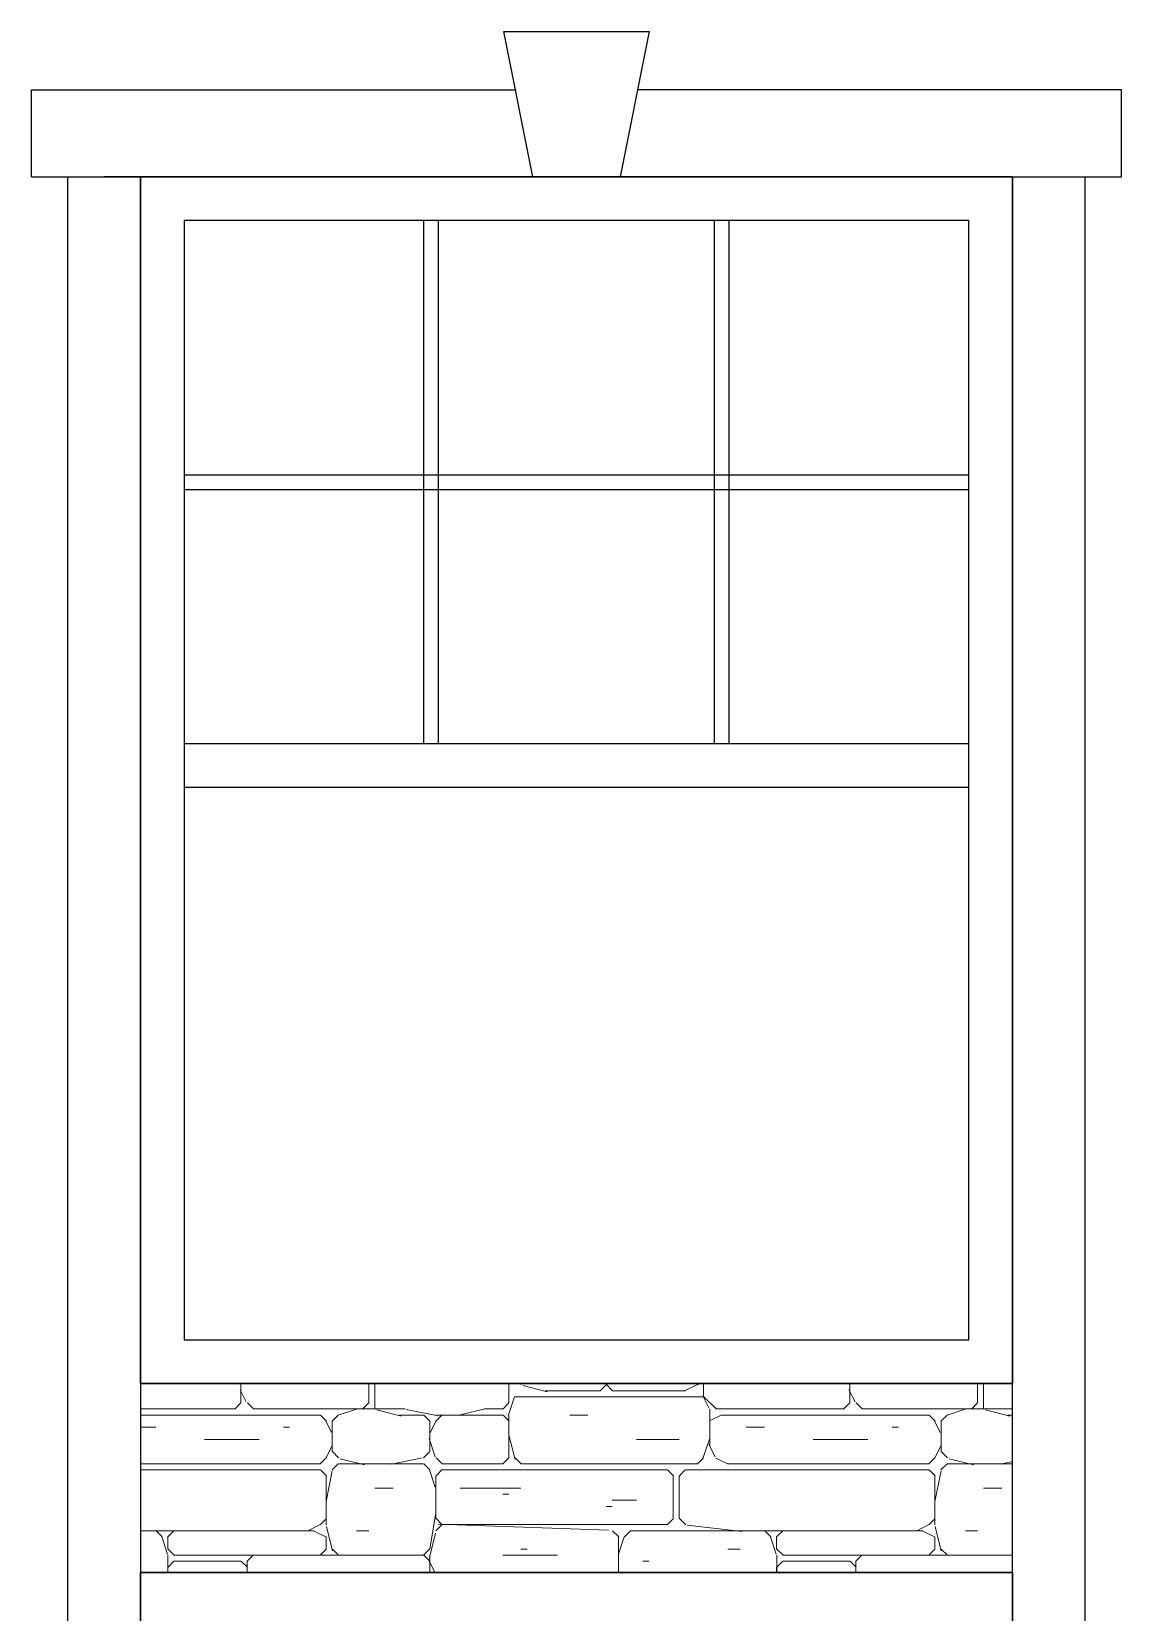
# Model space of a CAD drawing. Extents: x -12289450 to -10763036, y -7834513 to -6150123.
# Drawn here: x -11257000 to -11256160, y -7659746 to -7658528 of the extents above; entities that cross this region are included whole.
import ezdxf

# ---------------------------------------------------------------- set-up
doc = ezdxf.new("R2010")
doc.units = 0
doc.header["$LTSCALE"] = 25
doc.layers.add('RAZMER', color=7, linetype='Continuous', lineweight=9)
doc.layers.add('Двери демонтаж', color=15, linetype='Continuous', lineweight=9)

msp = doc.modelspace()

# ---------------------------------------------------------------- hatches: boundary and pattern name
at = {"layer": 'RAZMER', "lineweight": 9, "ltscale": 4}
h = msp.add_hatch(dxfattribs=at)
h.set_pattern_fill('DSLSTN', color=251, scale=168, style=0, pattern_type=2)
h.set_pattern_definition([(180, (-4778798.4, -3704124.96), (-6e-14, -469.224), [103.22928, -365.99472]), (0, (-4779253.55, -3704143.72), (0, 469.224), [60.99912, -408.22488]), (0, (-4779192.55, -3704167.2), (0, 469.224), [32.84568, -436.37832]), (315, (-4779197.24, -3704162.5), (469.22399, -1e-13), [6.635831, -656.947116]), (270, (-4779197.24, -3704157.8), (469.224, -9e-14), [4.69224, -464.53176]), (270, (-4779197.24, -3704148.4), (469.224, -9e-14), [9.38448, -459.83952]), (225, (-4779192.55, -3704143.72), (-7e-14, -469.22399), [6.635831, -656.947116]), (180, (-4779061.16, -3704143.72), (-6e-14, -469.224), [131.38272, -337.84128]), (135, (-4779056.47, -3704148.42), (-469.22399, 4e-14), [6.635831, -656.947116]), (90, (-4779056.47, -3704153.1), (-469.224, 3e-14), [4.69224, -464.53176]), (180, (-4779061.16, -3703876.27), (-6e-14, -469.224), [197.07408, -272.14992]), (180, (-4779103.4, -3703970.1), (-6e-14, -469.224), [89.15256, -380.07144]), (180, (-4778995.47, -3703758.96), (-6e-14, -469.224), [192.38184, -276.84216]), (225, (-4778920.4, -3704012.34), (-7e-14, -469.22399), [6.635831, -656.947116]), (315, (-4778920.4, -3704012.34), (469.22399, -1e-13), [6.635831, -656.947116]), (45, (-4779051.78, -3703843.42), (4e-14, 469.22399), [6.635831, -656.947116]), (0, (-4779187.85, -3703843.4), (0, 469.224), [136.07496, -333.14904]), (135, (-4778906.32, -3703909.1), (-469.22399, 4e-14), [6.635831, -656.947116]), (180, (-4778831.24, -3703909.1), (-6e-14, -469.224), [75.07584, -394.14816]), (225, (-4778986.1, -3703913.8), (-7e-14, -469.22399), [6.635831, -656.947116]), (180, (-4778826.55, -3703913.8), (-6e-14, -469.224), [159.53616, -309.68784]), (0, (-4779225.4, -3704185.95), (0, 469.224), [9.38448, -459.83952]), (0, (-4779169.1, -3703923.2), (0, 469.224), [4.69224, -464.53176]), (0, (-4779253.55, -3703899.73), (0, 469.224), [28.15344, -441.07056]), (0, (-4779267.6, -3703890.34), (0, 469.224), [9.38448, -459.83952]), (0, (-4778850, -3703824.65), (0, 469.224), [18.76896, -450.45504]), (0, (-4778840.63, -3703819.96), (0, 469.224), [37.53792, -431.68608]), (0, (-4779169.1, -3704045.2), (0, 469.224), [4.69224, -464.53176]), (0, (-4779230.1, -3704054.57), (0, 469.224), [42.23016, -426.99384]), (0, (-4779281.7, -3704045.2), (0, 469.224), [14.07672, -455.14728]), (0, (-4778859.4, -3704171.9), (0, 469.224), [9.38448, -459.83952]), (0, (-4778850, -3704176.57), (0, 469.224), [14.07672, -455.14728]), (0, (-4778892.24, -3704148.4), (0, 469.224), [4.69224, -464.53176]), (0, (-4778826.55, -3704139.03), (0, 469.224), [9.38448, -459.83952]), (0, (-4779112.8, -3704124.96), (0, 469.224), [9.38448, -459.83952]), (0, (-4779098.7, -3704092.1), (0, 469.224), [14.07672, -455.14728]), (0, (-4778986.1, -3704139.03), (0, 469.224), [4.69224, -464.53176]), (0, (-4779000.17, -3704143.72), (0, 469.224), [42.23016, -426.99384]), (0, (-4778920.4, -3704106.2), (0, 469.224), [4.69224, -464.53176]), (0, (-4778915.7, -3704101.5), (0, 469.224), [18.76896, -450.45504]), (0, (-4779000.17, -3704096.8), (0, 469.224), [4.69224, -464.53176]), (0, (-4779033, -3704092.1), (0, 469.224), [46.9224, -422.3016]), (0, (-4778896.94, -3704054.57), (0, 469.224), [32.84568, -436.37832]), (0, (-4778948.55, -3704035.8), (0, 469.224), [14.07672, -455.14728]), (0, (-4779075.24, -3703998.27), (0, 469.224), [4.69224, -464.53176]), (0, (-4779028.3, -3703988.9), (0, 469.224), [9.38448, -459.83952]), (0, (-4779023.63, -3703984.2), (0, 469.224), [9.38448, -459.83952]), (0, (-4779155, -3703768.35), (0, 469.224), [4.69224, -464.53176]), (0, (-4779155, -3703796.5), (0, 469.224), [28.15344, -441.07056]), (0, (-4779070.55, -3703777.73), (0, 469.224), [9.38448, -459.83952]), (0, (-4779061.16, -3703773.04), (0, 469.224), [37.53792, -431.68608]), (0, (-4779103.4, -3703866.9), (0, 469.224), [9.38448, -459.83952]), (0, (-4779206.62, -3703857.5), (0, 469.224), [14.07672, -455.14728]), (0, (-4779211.3, -3703852.8), (0, 469.224), [60.99912, -408.22488]), (0, (-4778939.17, -3703876.27), (0, 469.224), [4.69224, -464.53176]), (0, (-4779014.24, -3703866.9), (0, 469.224), [4.69224, -464.53176]), (0, (-4779004.86, -3703871.57), (0, 469.224), [14.07672, -455.14728]), (0, (-4778878.17, -3703941.96), (0, 469.224), [23.4612, -445.7628]), (0, (-4778896.94, -3703937.27), (0, 469.224), [23.4612, -445.7628]), (0, (-4778976.7, -3703946.65), (0, 469.224), [9.38448, -459.83952]), (0, (-4778962.63, -3703923.2), (0, 469.224), [9.38448, -459.83952]), (0, (-4778967.3, -3703918.5), (0, 469.224), [9.38448, -459.83952]), (0, (-4779061.16, -3703956.03), (0, 469.224), [14.07672, -455.14728]), (0, (-4779131.55, -3703951.34), (0, 469.224), [9.38448, -459.83952]), (0, (-4779136.24, -3703956.03), (0, 469.224), [9.38448, -459.83952]), (0, (-4779173.8, -3703946.65), (0, 469.224), [9.38448, -459.83952]), (270, (-4779197.24, -3703712.04), (469.224, -9e-14), [42.23016, -426.99384]), (243.43495, (-4779192.55, -3703702.65), (1.7e-05, -469.2239954), [10.492168, -1038.72458]), (251.56505, (-4779108.09, -3703735.5), (-3.8e-06, -469.2239928), [14.838167, -1468.978392]), (270, (-4779108.1, -3703716.73), (469.224, -9e-14), [18.76896, -450.45504]), (288.43495, (-4779112.78, -3703702.65), (469.224025, -938.4479968), [14.838167, -1468.978392]), (333.43495, (-4779305.16, -3704068.65), (469.2239954, 1.7e-05), [10.492168, -1038.72458]), (296.56505, (-4779309.85, -3704059.26), (469.224001, -469.22402), [10.492168, -1038.72458]), (270, (-4779309.85, -3704040.5), (469.224, -9e-14), [18.76896, -450.45504]), (206.56505, (-4779300.47, -3704035.8), (-469.22402, -469.224001), [10.492168, -1038.72458]), (26.565051, (-4779305.16, -3703735.5), (469.224012, 469.224009), [10.492168, -1038.72458]), (348.69007, (-4779300.47, -3703773.04), (469.2239957, 2.19e-05), [23.925826, -2368.656528]), (333.43495, (-4779309.85, -3703768.35), (469.2239954, 1.7e-05), [10.492168, -1038.72458]), (270, (-4779309.85, -3703740.2), (469.224, -9e-14), [28.15344, -441.07056]), (225, (-4779305.16, -3703735.5), (-7e-14, -469.22399), [6.635831, -656.947116]), (0, (-4779305.16, -3704031.1), (0, 469.224), [98.53704, -370.68696]), (315, (-4779314.55, -3704021.73), (469.22399, -1e-13), [13.271658, -650.311284]), (270, (-4779314.55, -3703993.57), (469.224, -9e-14), [28.15344, -441.07056]), (243.43495, (-4779309.85, -3703984.19), (1.7e-05, -469.2239954), [10.492168, -1038.72458]), (225, (-4779305.16, -3703979.5), (-7e-14, -469.22399), [6.635831, -656.947116]), (194.03624, (-4779286.39, -3703974.8), (-1407.6720428, -469.22392), [19.346603, -1915.313568]), (0, (-4779103.4, -3703970.1), (0, 469.224), [9.38448, -459.83952]), (0, (-4779230.1, -3704176.57), (0, 469.224), [23.4612, -445.7628]), (0, (-4779253.55, -3704181.26), (0, 469.224), [51.61464, -417.60936]), (45, (-4779253.55, -3703815.27), (4e-14, 469.22399), [13.271658, -650.311284]), (90, (-4779253.55, -3703834.04), (-469.224, 3e-14), [18.76896, -450.45504]), (135, (-4779248.85, -3703838.73), (-469.22399, 4e-14), [6.635831, -656.947116]), (116.56505, (-4779192.55, -3703819.96), (-469.224001, 469.22402), [10.492168, -1038.72458]), (90, (-4779192.55, -3703829.34), (-469.224, 3e-14), [9.38448, -459.83952]), (63.434949, (-4779197.24, -3703838.73), (-9e-06, 469.2239954), [10.492168, -1038.72458]), (288.43495, (-4778896.94, -3703824.65), (469.224025, -938.4479968), [14.838167, -1468.978392]), (270, (-4778896.94, -3703819.96), (469.224, -9e-14), [4.69224, -464.53176]), (243.43495, (-4778892.24, -3703810.58), (1.7e-05, -469.2239954), [10.492168, -1038.72458]), (251.56505, (-4778840.63, -3704054.57), (-3.8e-06, -469.2239928), [14.838167, -1468.978392]), (270, (-4778840.63, -3704031.1), (469.224, -9e-14), [23.4612, -445.7628]), (296.56505, (-4778845.32, -3704021.73), (469.224001, -469.22402), [10.492168, -1038.72458]), (288.43495, (-4779056.47, -3704054.57), (469.224025, -938.4479968), [14.838167, -1468.978392]), (270, (-4779056.47, -3704049.9), (469.224, -9e-14), [4.69224, -464.53176]), (243.43495, (-4779051.78, -3704040.5), (1.7e-05, -469.2239954), [10.492168, -1038.72458]), (243.43495, (-4779131.55, -3704059.26), (1.7e-05, -469.2239954), [10.492168, -1038.72458]), (270, (-4779131.55, -3704049.9), (469.224, -9e-14), [9.38448, -459.83952]), (296.56505, (-4779136.24, -3704040.5), (469.224001, -469.22402), [10.492168, -1038.72458]), (315, (-4779056.47, -3703819.96), (469.22399, -1e-13), [13.271658, -650.311284]), (63.434949, (-4779136.24, -3703918.5), (-9e-06, 469.2239954), [10.492168, -1038.72458]), (90, (-4779136.24, -3703927.9), (-469.224, 3e-14), [9.38448, -459.83952]), (135, (-4779126.86, -3703937.27), (-469.22399, 4e-14), [13.271658, -650.311284]), (90, (-4778817.17, -3703960.73), (-469.224, 3e-14), [42.23016, -426.99384]), (45, (-4778821.86, -3703965.42), (4e-14, 469.22399), [6.635831, -656.947116]), (270, (-4778845.3, -3703974.8), (469.224, -9e-14), [32.84568, -436.37832]), (270, (-4778920.4, -3703974.8), (469.224, -9e-14), [37.53792, -431.68608]), (108.43495, (-4778789.01, -3704143.72), (-469.224025, 938.4479968), [14.838167, -1468.978392]), (90, (-4778789, -3704171.9), (-469.224, 3e-14), [28.15344, -441.07056]), (78.690068, (-4778793.71, -3704195.34), (-5.5e-06, 469.2239957), [23.925826, -2368.656528]), (278.1301, (-4778911.01, -3704162.494), (469.22387533, -2815.34394203), [33.179148, -3284.735664]), (270, (-4778911, -3704143.72), (469.224, -9e-14), [18.76896, -450.45504]), (251.56505, (-4778906.32, -3704129.65), (-3.8e-06, -469.2239928), [14.838167, -1468.978392]), (333.43495, (-4779145.62, -3704124.96), (469.2239954, 1.7e-05), [10.492168, -1038.72458]), (180, (-4779140.93, -3704143.72), (-6e-14, -469.224), [32.84568, -436.37832]), (0, (-4779192.55, -3703941.96), (0, 469.224), [192.38184, -276.84216]), (180, (-4779112.8, -3704167.2), (-6e-14, -469.224), [46.9224, -422.3016]), (189.46232, (-4779084.626, -3704162.49), (-2346.119932, -469.2238967), [28.541784, -2825.636352]), (180, (-4779061.16, -3704162.5), (-6e-14, -469.224), [23.4612, -445.7628]), (0, (-4779098.7, -3704143.72), (0, 469.224), [14.07672, -455.14728]), (0, (-4779164.4, -3704143.72), (0, 469.224), [14.07672, -455.14728]), (180, (-4779244.16, -3703974.8), (-6e-14, -469.224), [42.23016, -426.99384]), (90, (-4779197.24, -3703970.1), (-469.224, 3e-14), [28.15344, -441.07056]), (63.434949, (-4779201.93, -3703979.5), (-9e-06, 469.2239954), [10.492168, -1038.72458]), (0, (-4779216, -3703979.5), (0, 469.224), [14.07672, -455.14728]), (350.53768, (-4779244.16, -3703974.804), (469.2239954, 2.03e-05), [28.541784, -2825.636352]), (0, (-4779230.1, -3703979.5), (0, 469.224), [23.4612, -445.7628]), (350.53768, (-4779258.24, -3703974.804), (469.2239954, 2.03e-05), [28.541784, -2825.636352]), (350.53768, (-4778873.475, -3703730.81), (469.2239954, 2.03e-05), [28.541784, -2825.636352]), (0, (-4778972, -3703730.8), (0, 469.224), [98.53704, -370.68696]), (26.565051, (-4778981.4, -3703735.5), (469.224012, 469.224009), [10.492168, -1038.72458]), (0, (-4779103.4, -3703735.5), (0, 469.224), [117.306, -351.918]), (0, (-4779126.86, -3703697.96), (0, 469.224), [9.38448, -459.83952]), (341.56505, (-4779140.93, -3703693.27), (469.2239928, -3.8e-06), [14.838167, -1468.978392]), (0, (-4779159.7, -3703693.27), (0, 469.224), [18.76896, -450.45504]), (9.4623222, (-4779187.855, -3703697.96), (2346.119914, 469.2239868), [28.541784, -2825.636352]), (348.69007, (-4779225.39, -3703730.81), (469.2239957, 2.19e-05), [23.925826, -2368.656528]), (0, (-4779295.78, -3703730.8), (0, 469.224), [70.3836, -398.8404]), (8.1301023, (-4779234.78, -3703777.73), (2815.3439232, 469.22398835), [33.179148, -3284.735664]), (0, (-4779277, -3703777.73), (0, 469.224), [42.23016, -426.99384]), (281.30993, (-4779197.24, -3703787.11), (469.2239304, -1876.8960738), [23.925826, -2368.656528]), (270, (-4779197.24, -3703773.04), (469.224, -9e-14), [14.07672, -455.14728]), (243.43495, (-4779192.55, -3703763.65), (1.7e-05, -469.2239954), [10.492168, -1038.72458]), (0, (-4779042.4, -3703754.27), (0, 469.224), [28.15344, -441.07056]), (0, (-4779159.7, -3703754.27), (0, 469.224), [23.4612, -445.7628]), (0, (-4779004.86, -3703815.27), (0, 469.224), [9.38448, -459.83952]), (9.4623222, (-4779033.01, -3703819.96), (2346.119914, 469.2239868), [28.541784, -2825.636352]), (0, (-4779145.62, -3703819.96), (0, 469.224), [112.61376, -356.61024]), (0, (-4779145.62, -3703819.96), (0, 469.224), [32.84568, -436.37832]), (353.65981, (-4779187.855, -3703815.27), (469.2239883, 1.69e-05), [42.49004, -4206.514032]), (180, (-4778831.24, -3703801.2), (-6e-14, -469.224), [154.84392, -314.38008]), (0, (-4778986.1, -3703777.73), (0, 469.224), [154.84392, -314.38008]), (0, (-4778906.3, -3703876.27), (0, 469.224), [103.22928, -365.99472]), (0, (-4778906.3, -3703848.1), (0, 469.224), [103.22928, -365.99472]), (0, (-4778972, -3703848.1), (0, 469.224), [65.69136, -403.53264]), (333.43495, (-4778981.4, -3703843.42), (469.2239954, 1.7e-05), [10.492168, -1038.72458]), (348.69007, (-4778925.09, -3703801.19), (469.2239957, 2.19e-05), [23.925826, -2368.656528]), (14.036243, (-4778981.4, -3703805.88), (1407.6720182, 469.2239937), [19.346603, -1915.313568]), (180, (-4779136.24, -3703965.4), (-6e-14, -469.224), [37.53792, -431.68608]), (0, (-4779258.24, -3703848.1), (0, 469.224), [197.07408, -272.14992]), (0, (-4779112.8, -3703880.96), (0, 469.224), [28.15344, -441.07056]), (0, (-4779187.85, -3703937.27), (0, 469.224), [46.9224, -422.3016]), (165.96376, (-4779258.24, -3703941.96), (-469.2239836, -3.41e-05), [19.346603, -1915.313568]), (180, (-4779225.4, -3703941.96), (-6e-14, -469.224), [32.84568, -436.37832]), (187.12502, (-4779187.855, -3703937.266), (-3284.56800684, -469.22421158), [37.83005, -3745.174776]), (0, (-4779277, -3703880.96), (0, 469.224), [136.07496, -333.14904]), (0, (-4779103.4, -3704200.03), (0, 469.224), [187.6896, -281.5344]), (0, (-4778957.94, -3704162.5), (0, 469.224), [23.4612, -445.7628]), (0, (-4779103.4, -3704167.2), (0, 469.224), [187.6896, -281.5344]), (296.56505, (-4779056.47, -3704148.42), (469.224001, -469.22402), [10.492168, -1038.72458]), (270, (-4779056.47, -3704143.72), (469.224, -9e-14), [4.69224, -464.53176]), (255.96376, (-4779051.78, -3704124.96), (3.41e-05, -469.2239836), [19.346603, -1915.313568]), (0, (-4779047.1, -3704120.26), (0, 469.224), [173.61288, -295.61112]), (284.03624, (-4778995.47, -3704049.88), (469.22392, -1407.6720428), [19.346603, -1915.313568]), (270, (-4778995.47, -3704035.8), (469.224, -9e-14), [14.07672, -455.14728]), (251.56505, (-4778990.78, -3704021.73), (-3.8e-06, -469.2239928), [14.838167, -1468.978392]), (0, (-4779047.1, -3704078.03), (0, 469.224), [173.61288, -295.61112]), (180, (-4778859.4, -3704017.03), (-6e-14, -469.224), [56.30688, -412.91712]), (206.56505, (-4778850.01, -3704012.34), (-469.22402, -469.224001), [10.492168, -1038.72458]), (315, (-4778995.47, -3704002.96), (469.22399, -1e-13), [6.635831, -656.947116]), (270, (-4778995.47, -3703993.57), (469.224, -9e-14), [9.38448, -459.83952]), (243.43495, (-4778990.78, -3703974.8), (1.7e-05, -469.2239954), [10.492168, -1038.72458]), (135, (-4778920.4, -3703979.5), (-469.22399, 4e-14), [13.271658, -650.311284]), (165.96376, (-4778967.32, -3704017.03), (-469.2239836, -3.41e-05), [19.346603, -1915.313568]), (180, (-4778925.1, -3704017.03), (-6e-14, -469.224), [42.23016, -426.99384]), (0, (-4778990.8, -3704021.73), (0, 469.224), [145.45944, -323.76456]), (26.565051, (-4779150.32, -3704124.96), (469.224012, 469.224009), [10.492168, -1038.72458]), (0, (-4779169.1, -3704124.96), (0, 469.224), [18.76896, -450.45504]), (0, (-4779286.4, -3704124.96), (0, 469.224), [46.9224, -422.3016]), (353.65981, (-4779328.62, -3704120.263), (469.2239883, 1.69e-05), [42.49004, -4206.514032]), (0, (-4779328.6, -3704078.03), (0, 469.224), [187.6896, -281.5344]), (0, (-4779295.78, -3704073.34), (0, 469.224), [154.84392, -314.38008]), (0, (-4779300.47, -3704035.8), (0, 469.224), [159.53616, -309.68784]), (260.53768, (-4779051.78, -3704110.88), (2.03e-05, -469.2239954), [28.541784, -2825.636352]), (270, (-4779051.8, -3704092.1), (469.224, -9e-14), [18.76896, -450.45504]), (288.43495, (-4779056.47, -3704078.03), (469.224025, -938.4479968), [14.838167, -1468.978392]), (284.03624, (-4779136.24, -3704120.26), (469.22392, -1407.6720428), [19.346603, -1915.313568]), (270, (-4779136.24, -3704101.5), (469.224, -9e-14), [18.76896, -450.45504]), (258.69007, (-4779131.55, -3704078.03), (2.19e-05, -469.2239957), [23.925826, -2368.656528]), (45, (-4779061.16, -3704068.65), (4e-14, 469.22399), [6.635831, -656.947116]), (11.309932, (-4779084.63, -3704073.34), (1876.8960574, 469.223996), [23.925826, -2368.656528]), (0, (-4779108.1, -3704073.34), (0, 469.224), [23.4612, -445.7628]), (345.96376, (-4779126.86, -3704068.65), (469.2239836, 3.41e-05), [19.346603, -1915.313568]), (198.43495, (-4779112.78, -3704031.11), (-938.4479968, -469.224025), [14.838167, -1468.978392]), (180, (-4779098.7, -3704031.1), (-6e-14, -469.224), [14.07672, -455.14728]), (165.96376, (-4779079.93, -3704035.8), (-469.2239836, -3.41e-05), [19.346603, -1915.313568]), (180, (-4779061.16, -3704035.8), (-6e-14, -469.224), [18.76896, -450.45504]), (0, (-4779112.8, -3704031.1), (0, 469.224), [4.69224, -464.53176]), (0, (-4779192.55, -3704031.1), (0, 469.224), [84.46032, -384.76368]), (345.96376, (-4779126.86, -3703988.88), (469.2239836, 3.41e-05), [19.346603, -1915.313568]), (0, (-4779169.1, -3703988.9), (0, 469.224), [42.23016, -426.99384]), (11.309932, (-4779192.55, -3703993.57), (1876.8960574, 469.223996), [23.925826, -2368.656528]), (296.56505, (-4779201.93, -3704017.03), (469.224001, -469.22402), [10.492168, -1038.72458]), (270, (-4779201.93, -3704012.34), (469.224, -9e-14), [4.69224, -464.53176]), (251.56505, (-4779197.24, -3703998.27), (-3.8e-06, -469.2239928), [14.838167, -1468.978392]), (270, (-4779098.7, -3703974.8), (469.224, -9e-14), [56.30688, -412.91712]), (351.8699, (-4779136.24, -3703965.42), (469.22399433, 2.213e-05), [33.179148, -3284.735664]), (0, (-4779159.7, -3703965.4), (0, 469.224), [23.4612, -445.7628]), (0, (-4779014.24, -3704031.1), (0, 469.224), [14.07672, -455.14728]), (14.036243, (-4779033.01, -3704035.8), (1407.6720182, 469.2239937), [19.346603, -1915.313568]), (0, (-4779051.8, -3704035.8), (0, 469.224), [18.76896, -450.45504]), (348.69007, (-4779075.24, -3704031.11), (469.2239957, 2.19e-05), [23.925826, -2368.656528]), (0, (-4779098.7, -3704031.1), (0, 469.224), [23.4612, -445.7628]), (180, (-4779000.17, -3703970.1), (-6e-14, -469.224), [93.8448, -375.3792]), (14.036243, (-4778840.63, -3703970.11), (1407.6720182, 469.2239937), [19.346603, -1915.313568]), (0, (-4778957.94, -3703970.1), (0, 469.224), [117.306, -351.918]), (243.43495, (-4778911.01, -3703890.34), (1.7e-05, -469.2239954), [10.492168, -1038.72458]), (270, (-4778911, -3703876.27), (469.224, -9e-14), [14.07672, -455.14728]), (281.30993, (-4778915.705, -3703852.81), (469.2239304, -1876.8960738), [23.925826, -2368.656528]), (296.56505, (-4779056.47, -3703890.34), (469.224001, -469.22402), [10.492168, -1038.72458]), (270, (-4779056.47, -3703866.9), (469.224, -9e-14), [23.4612, -445.7628]), (251.56505, (-4779051.78, -3703852.8), (-3.8e-06, -469.2239928), [14.838167, -1468.978392]), (0, (-4779051.8, -3703852.8), (0, 469.224), [136.07496, -333.14904]), (0, (-4779047.1, -3703904.4), (0, 469.224), [126.69048, -342.53352]), (26.565051, (-4778831.24, -3703909.11), (469.224012, 469.224009), [10.492168, -1038.72458]), (333.43495, (-4778826.55, -3703913.8), (469.2239954, 1.7e-05), [10.492168, -1038.72458]), (90, (-4778990.8, -3703923.2), (-469.224, 3e-14), [4.69224, -464.53176]), (75.963757, (-4778995.47, -3703941.96), (-9.5e-06, 469.2239836), [19.346603, -1915.313568]), (90, (-4778995.47, -3703970.1), (-469.224, 3e-14), [28.15344, -441.07056]), (0, (-4779131.55, -3703909.1), (0, 469.224), [131.38272, -337.84128]), (0, (-4779112.8, -3703904.4), (0, 469.224), [23.4612, -445.7628]), (180, (-4779061.16, -3703904.4), (-6e-14, -469.224), [70.3836, -398.8404]), (225, (-4779056.47, -3703899.73), (-7e-14, -469.22399), [6.635831, -656.947116]), (270, (-4779056.47, -3703885.65), (469.224, -9e-14), [14.07672, -455.14728]), (315, (-4779061.16, -3703880.96), (469.22399, -1e-13), [6.635831, -656.947116]), (0, (-4779131.55, -3703880.96), (0, 469.224), [70.3836, -398.8404]), (45, (-4779136.24, -3703885.65), (4e-14, 469.22399), [6.635831, -656.947116]), (90, (-4779136.24, -3703899.73), (-469.224, 3e-14), [14.07672, -455.14728]), (135, (-4779131.55, -3703904.42), (-469.22399, 4e-14), [6.635831, -656.947116]), (26.565051, (-4779009.55, -3703970.11), (469.224012, 469.224009), [10.492168, -1038.72458]), (0, (-4779033, -3703970.1), (0, 469.224), [23.4612, -445.7628]), (0, (-4779192.55, -3703965.4), (0, 469.224), [18.76896, -450.45504]), (180, (-4779000.17, -3703937.27), (-6e-14, -469.224), [126.69048, -342.53352]), (180, (-4778821.86, -3703880.96), (-6e-14, -469.224), [84.46032, -384.76368]), (225, (-4779056.47, -3704157.8), (-7e-14, -469.22399), [6.635831, -656.947116]), (45, (-4779201.93, -3704176.57), (4e-14, 469.22399), [6.635831, -656.947116]), (315, (-4779201.93, -3704148.42), (469.22399, -1e-13), [6.635831, -656.947116]), (45, (-4779258.24, -3704153.1), (4e-14, 469.22399), [6.635831, -656.947116]), (315, (-4779258.24, -3704171.88), (469.22399, -1e-13), [6.635831, -656.947116]), (45, (-4779258.24, -3704185.95), (4e-14, 469.22399), [6.635831, -656.947116]), (315, (-4779258.24, -3704195.34), (469.22399, -1e-13), [6.635831, -656.947116]), (225, (-4779197.24, -3704195.34), (-7e-14, -469.22399), [6.635831, -656.947116]), (315, (-4779201.93, -3704181.26), (469.22399, -1e-13), [6.635831, -656.947116]), (315, (-4779108.1, -3704195.34), (469.22399, -1e-13), [6.635831, -656.947116]), (45, (-4779108.1, -3704171.88), (4e-14, 469.22399), [6.635831, -656.947116]), (225, (-4778793.7, -3704195.34), (-7e-14, -469.22399), [6.635831, -656.947116]), (315, (-4778798.4, -3704124.96), (469.22399, -1e-13), [6.635831, -656.947116]), (45, (-4778906.32, -3704129.65), (4e-14, 469.22399), [6.635831, -656.947116]), (315, (-4778906.32, -3704195.34), (469.22399, -1e-13), [6.635831, -656.947116]), (225, (-4778911, -3704195.34), (-7e-14, -469.22399), [6.635831, -656.947116]), (315, (-4778915.7, -3704167.2), (469.22399, -1e-13), [6.635831, -656.947116]), (225, (-4778911, -3704157.8), (-7e-14, -469.22399), [6.635831, -656.947116]), (315, (-4778915.7, -3704124.96), (469.22399, -1e-13), [6.635831, -656.947116]), (315, (-4779051.78, -3704157.8), (469.22399, -1e-13), [6.635831, -656.947116]), (45, (-4779051.78, -3704124.96), (4e-14, 469.22399), [6.635831, -656.947116]), (45, (-4779061.16, -3704143.72), (4e-14, 469.22399), [6.635831, -656.947116]), (315, (-4779131.55, -3704139.03), (469.22399, -1e-13), [6.635831, -656.947116]), (225, (-4779136.24, -3704139.03), (-7e-14, -469.22399), [6.635831, -656.947116]), (315, (-4779258.24, -3704139.03), (469.22399, -1e-13), [6.635831, -656.947116]), (45, (-4779258.24, -3704129.65), (4e-14, 469.22399), [6.635831, -656.947116]), (135, (-4779047.1, -3704120.26), (-469.22399, 4e-14), [6.635831, -656.947116]), (225, (-4778868.78, -3704115.57), (-7e-14, -469.22399), [6.635831, -656.947116]), (315, (-4778873.47, -3704078.03), (469.22399, -1e-13), [6.635831, -656.947116]), (45, (-4779051.78, -3704082.73), (4e-14, 469.22399), [6.635831, -656.947116]), (315, (-4779061.16, -3704073.34), (469.22399, -1e-13), [6.635831, -656.947116]), (315, (-4779061.16, -3704035.8), (469.22399, -1e-13), [6.635831, -656.947116]), (45, (-4779131.55, -3704040.5), (4e-14, 469.22399), [6.635831, -656.947116]), (315, (-4779131.55, -3704063.96), (469.22399, -1e-13), [6.635831, -656.947116]), (45, (-4779131.55, -3704078.03), (4e-14, 469.22399), [6.635831, -656.947116]), (225, (-4779136.24, -3704115.57), (-7e-14, -469.22399), [6.635831, -656.947116]), (315, (-4779333.3, -3704115.57), (469.22399, -1e-13), [6.635831, -656.947116]), (225, (-4779328.62, -3704078.03), (-7e-14, -469.22399), [6.635831, -656.947116]), (315, (-4779140.93, -3704078.03), (469.22399, -1e-13), [6.635831, -656.947116]), (225, (-4779136.24, -3704068.65), (-7e-14, -469.22399), [6.635831, -656.947116]), (315, (-4779140.93, -3704035.8), (469.22399, -1e-13), [6.635831, -656.947116]), (225, (-4779201.93, -3704026.42), (-7e-14, -469.22399), [6.635831, -656.947116]), (315, (-4779206.62, -3703979.5), (469.22399, -1e-13), [6.635831, -656.947116]), (45, (-4779281.7, -3703946.65), (4e-14, 469.22399), [6.635831, -656.947116]), (315, (-4779281.7, -3703970.1), (469.22399, -1e-13), [6.635831, -656.947116]), (45, (-4779098.7, -3703974.8), (4e-14, 469.22399), [6.635831, -656.947116]), (45, (-4779108.1, -3704031.1), (4e-14, 469.22399), [6.635831, -656.947116]), (315, (-4779197.24, -3704026.42), (469.22399, -1e-13), [6.635831, -656.947116]), (45, (-4779197.24, -3703998.27), (4e-14, 469.22399), [6.635831, -656.947116]), (315, (-4779108.1, -3703993.57), (469.22399, -1e-13), [6.635831, -656.947116]), (225, (-4779098.7, -3703984.2), (-7e-14, -469.22399), [6.635831, -656.947116]), (315, (-4779103.4, -3703970.1), (469.22399, -1e-13), [6.635831, -656.947116]), (315, (-4779197.24, -3703984.2), (469.22399, -1e-13), [6.635831, -656.947116]), (45, (-4779197.24, -3703974.8), (4e-14, 469.22399), [6.635831, -656.947116]), (315, (-4779197.24, -3703960.73), (469.22399, -1e-13), [6.635831, -656.947116]), (45, (-4779197.24, -3703946.65), (4e-14, 469.22399), [6.635831, -656.947116]), (315, (-4779000.17, -3703941.96), (469.22399, -1e-13), [6.635831, -656.947116]), (225, (-4778995.47, -3703960.73), (-7e-14, -469.22399), [6.635831, -656.947116]), (315, (-4779000.17, -3703970.1), (469.22399, -1e-13), [6.635831, -656.947116]), (45, (-4779000.17, -3704031.1), (4e-14, 469.22399), [6.635831, -656.947116]), (45, (-4779000.17, -3704073.34), (4e-14, 469.22399), [6.635831, -656.947116]), (315, (-4779051.78, -3704068.65), (469.22399, -1e-13), [6.635831, -656.947116]), (45, (-4779051.78, -3704040.5), (4e-14, 469.22399), [6.635831, -656.947116]), (315, (-4779000.17, -3704035.8), (469.22399, -1e-13), [6.635831, -656.947116]), (135, (-4778986.1, -3704073.34), (-469.22399, 4e-14), [6.635831, -656.947116]), (225, (-4778845.32, -3704068.65), (-7e-14, -469.22399), [6.635831, -656.947116]), (315, (-4778990.78, -3704007.65), (469.22399, -1e-13), [6.635831, -656.947116]), (45, (-4778990.78, -3703974.8), (4e-14, 469.22399), [6.635831, -656.947116]), (45, (-4778850, -3704012.34), (4e-14, 469.22399), [6.635831, -656.947116]), (45, (-4778920.4, -3703974.8), (4e-14, 469.22399), [6.635831, -656.947116]), (315, (-4778850, -3703970.1), (469.22399, -1e-13), [6.635831, -656.947116]), (135, (-4778817.17, -3703885.65), (-469.22399, 4e-14), [6.635831, -656.947116]), (45, (-4778821.86, -3703904.42), (4e-14, 469.22399), [6.635831, -656.947116]), (225, (-4778995.47, -3703932.57), (-7e-14, -469.22399), [6.635831, -656.947116]), (315, (-4779000.17, -3703909.1), (469.22399, -1e-13), [6.635831, -656.947116]), (135, (-4778798.4, -3703852.8), (-469.22399, 4e-14), [6.635831, -656.947116]), (45, (-4778803.1, -3703876.27), (4e-14, 469.22399), [6.635831, -656.947116]), (315, (-4778911, -3703871.57), (469.22399, -1e-13), [6.635831, -656.947116]), (45, (-4778911, -3703852.8), (4e-14, 469.22399), [6.635831, -656.947116]), (45, (-4778911, -3703885.65), (4e-14, 469.22399), [6.635831, -656.947116]), (225, (-4778915.7, -3703899.73), (-7e-14, -469.22399), [6.635831, -656.947116]), (315, (-4779051.78, -3703899.73), (469.22399, -1e-13), [6.635831, -656.947116]), (225, (-4779136.24, -3703932.57), (-7e-14, -469.22399), [6.635831, -656.947116]), (315, (-4779281.7, -3703932.57), (469.22399, -1e-13), [6.635831, -656.947116]), (45, (-4779281.7, -3703885.65), (4e-14, 469.22399), [6.635831, -656.947116]), (315, (-4779140.93, -3703880.96), (469.22399, -1e-13), [6.635831, -656.947116]), (225, (-4779056.47, -3703871.57), (-7e-14, -469.22399), [6.635831, -656.947116]), (315, (-4779061.16, -3703848.1), (469.22399, -1e-13), [6.635831, -656.947116]), (315, (-4779262.93, -3703871.57), (469.22399, -1e-13), [6.635831, -656.947116]), (225, (-4779258.24, -3703848.1), (-7e-14, -469.22399), [6.635831, -656.947116]), (315, (-4779291.1, -3703796.5), (469.22399, -1e-13), [6.635831, -656.947116]), (45, (-4779291.1, -3703782.42), (4e-14, 469.22399), [6.635831, -656.947116]), (315, (-4779201.93, -3703735.5), (469.22399, -1e-13), [6.635831, -656.947116]), (225, (-4779197.24, -3703768.35), (-7e-14, -469.22399), [6.635831, -656.947116]), (315, (-4779201.93, -3703777.73), (469.22399, -1e-13), [6.635831, -656.947116]), (225, (-4779197.24, -3703796.5), (-7e-14, -469.22399), [6.635831, -656.947116]), (315, (-4779248.85, -3703838.73), (469.22399, -1e-13), [6.635831, -656.947116]), (225, (-4779197.24, -3703838.73), (-7e-14, -469.22399), [6.635831, -656.947116]), (315, (-4779201.93, -3703805.88), (469.22399, -1e-13), [6.635831, -656.947116]), (315, (-4779192.55, -3703838.73), (469.22399, -1e-13), [6.635831, -656.947116]), (45, (-4779192.55, -3703824.65), (4e-14, 469.22399), [6.635831, -656.947116]), (315, (-4779056.47, -3703819.96), (469.22399, -1e-13), [6.635831, -656.947116]), (315, (-4779047.1, -3703843.42), (469.22399, -1e-13), [6.635831, -656.947116]), (45, (-4779047.1, -3703824.65), (4e-14, 469.22399), [6.635831, -656.947116]), (225, (-4778986.1, -3703843.42), (-7e-14, -469.22399), [6.635831, -656.947116]), (315, (-4778990.78, -3703819.96), (469.22399, -1e-13), [6.635831, -656.947116]), (315, (-4778986.1, -3703838.73), (469.22399, -1e-13), [6.635831, -656.947116]), (225, (-4778896.94, -3703838.73), (-7e-14, -469.22399), [13.271658, -650.311284]), (315, (-4778892.24, -3703838.73), (469.22399, -1e-13), [6.635831, -656.947116]), (225, (-4778784.32, -3703838.73), (-7e-14, -469.22399), [6.635831, -656.947116]), (315, (-4778789, -3703805.88), (469.22399, -1e-13), [6.635831, -656.947116]), (45, (-4778892.24, -3703810.58), (4e-14, 469.22399), [6.635831, -656.947116]), (315, (-4778901.63, -3703805.88), (469.22399, -1e-13), [6.635831, -656.947116]), (45, (-4778986.1, -3703810.58), (4e-14, 469.22399), [6.635831, -656.947116]), (45, (-4778995.47, -3703815.27), (4e-14, 469.22399), [6.635831, -656.947116]), (315, (-4779192.55, -3703810.58), (469.22399, -1e-13), [6.635831, -656.947116]), (225, (-4779187.85, -3703758.96), (-7e-14, -469.22399), [6.635831, -656.947116]), (315, (-4778995.47, -3703758.96), (469.22399, -1e-13), [6.635831, -656.947116]), (225, (-4778986.1, -3703749.58), (-7e-14, -469.22399), [6.635831, -656.947116]), (315, (-4779108.1, -3703749.58), (469.22399, -1e-13), [6.635831, -656.947116]), (45, (-4779108.1, -3703740.2), (4e-14, 469.22399), [6.635831, -656.947116]), (45, (-4779117.47, -3703754.27), (4e-14, 469.22399), [6.635831, -656.947116]), (45, (-4779192.55, -3703702.65), (4e-14, 469.22399), [6.635831, -656.947116]), (315, (-4779117.47, -3703697.96), (469.22399, -1e-13), [6.635831, -656.947116]), (45, (-4778831.24, -3703801.2), (4e-14, 469.22399), [6.635831, -656.947116]), (315, (-4778990.78, -3703796.5), (469.22399, -1e-13), [6.635831, -656.947116]), (225, (-4778986.1, -3703777.73), (-7e-14, -469.22399), [6.635831, -656.947116]), (315, (-4778831.24, -3703777.73), (469.22399, -1e-13), [6.635831, -656.947116]), (45, (-4778845.32, -3703773.04), (4e-14, 469.22399), [6.635831, -656.947116]), (315, (-4778986.1, -3703768.35), (469.22399, -1e-13), [6.635831, -656.947116]), (45, (-4778986.1, -3703740.2), (4e-14, 469.22399), [6.635831, -656.947116]), (315, (-4778845.32, -3703735.5), (469.22399, -1e-13), [6.635831, -656.947116]), (270, (-4779333.3, -3704082.73), (469.224, -9e-14), [32.84568, -436.37832]), (270, (-4779197.24, -3703744.9), (469.224, -9e-14), [23.4612, -445.7628]), (270, (-4778990.8, -3703763.65), (469.224, -9e-14), [46.9224, -422.3016]), (270, (-4778986.1, -3703810.58), (469.224, -9e-14), [32.84568, -436.37832]), (90, (-4778896.94, -3703838.73), (-469.224, 3e-14), [28.15344, -441.07056]), (0, (-4779187.85, -3703819.96), (0, 469.224), [131.38272, -337.84128]), (90, (-4779192.55, -3703838.73), (-469.224, 3e-14), [14.07672, -455.14728]), (0, (-4779042.4, -3703819.96), (0, 469.224), [51.61464, -417.60936]), (270, (-4778986.1, -3703824.65), (469.224, -9e-14), [14.07672, -455.14728]), (90, (-4779047.1, -3703843.4), (-469.224, 3e-14), [18.76896, -450.45504]), (270, (-4779136.24, -3703885.65), (469.224, -9e-14), [46.9224, -422.3016]), (270, (-4779281.7, -3703885.65), (469.224, -9e-14), [46.9224, -422.3016]), (270, (-4779262.93, -3703852.8), (469.224, -9e-14), [18.76896, -450.45504]), (90, (-4778817.17, -3703899.73), (-469.224, 3e-14), [14.07672, -455.14728]), (270, (-4778911, -3703885.65), (469.224, -9e-14), [18.76896, -450.45504]), (90, (-4778798.4, -3703871.57), (-469.224, 3e-14), [18.76896, -450.45504]), (0, (-4778887.55, -3703805.9), (0, 469.224), [93.8448, -375.3792]), (270, (-4778784.3, -3703810.58), (469.224, -9e-14), [28.15344, -441.07056]), (0, (-4779244.16, -3703843.4), (0, 469.224), [42.23016, -426.99384]), (270, (-4779291.1, -3703782.4), (469.224, -9e-14), [14.07672, -455.14728]), (270, (-4778990.8, -3703782.4), (469.224, -9e-14), [14.07672, -455.14728]), (0, (-4779042.4, -3703848.1), (0, 469.224), [51.61464, -417.60936]), (180, (-4779201.93, -3703805.9), (-6e-14, -469.224), [42.23016, -426.99384]), (180, (-4778789, -3703805.9), (-6e-14, -469.224), [4.69224, -464.53176]), (180, (-4778789, -3703843.4), (-6e-14, -469.224), [4.69224, -464.53176]), (0, (-4779262.93, -3703801.2), (0, 469.224), [60.99912, -408.22488]), (90, (-4779197.24, -3703796.5), (-469.224, 3e-14), [14.07672, -455.14728]), (180, (-4779201.93, -3703777.73), (-6e-14, -469.224), [60.99912, -408.22488]), (270, (-4779056.47, -3703852.8), (469.224, -9e-14), [18.76896, -450.45504]), (270, (-4778826.55, -3703782.4), (469.224, -9e-14), [14.07672, -455.14728]), (0, (-4779286.4, -3703777.73), (0, 469.224), [23.4612, -445.7628]), (0, (-4779286.4, -3703801.2), (0, 469.224), [23.4612, -445.7628]), (0, (-4778887.55, -3703843.4), (0, 469.224), [93.8448, -375.3792]), (270, (-4778911, -3703852.8), (469.224, -9e-14), [18.76896, -450.45504]), (90, (-4778995.47, -3703960.73), (-469.224, 3e-14), [14.07672, -455.14728]), (180, (-4779197.24, -3703941.96), (-6e-14, -469.224), [65.69136, -403.53264]), (270, (-4778995.47, -3703913.8), (469.224, -9e-14), [18.76896, -450.45504]), (270, (-4779201.93, -3703984.2), (469.224, -9e-14), [42.23016, -426.99384]), (180, (-4779206.62, -3704031.1), (-6e-14, -469.224), [56.30688, -412.91712]), (270, (-4779136.24, -3704082.73), (469.224, -9e-14), [32.84568, -436.37832]), (0, (-4779197.24, -3703754.27), (0, 469.224), [79.76808, -389.45592]), (270, (-4779258.24, -3704153.1), (469.224, -9e-14), [18.76896, -450.45504]), (0, (-4779253.55, -3704200.03), (0, 469.224), [51.61464, -417.60936]), (90, (-4779197.24, -3704195.34), (-469.224, 3e-14), [9.38448, -459.83952]), (180, (-4779201.93, -3704148.4), (-6e-14, -469.224), [51.61464, -417.60936]), (270, (-4779108.1, -3703744.9), (469.224, -9e-14), [4.69224, -464.53176]), (0, (-4779103.4, -3703754.27), (0, 469.224), [112.61376, -356.61024]), (90, (-4778986.1, -3703749.58), (-469.224, 3e-14), [4.69224, -464.53176]), (90, (-4779108.1, -3703744.9), (-469.224, 3e-14), [4.69224, -464.53176]), (270, (-4778986.1, -3703735.5), (469.224, -9e-14), [9.38448, -459.83952]), (270, (-4778986.1, -3703744.9), (469.224, -9e-14), [23.4612, -445.7628]), (0, (-4778981.4, -3703773.04), (0, 469.224), [136.07496, -333.14904]), (90, (-4778840.63, -3703768.35), (-469.224, 3e-14), [23.4612, -445.7628]), (90, (-4778986.1, -3703744.9), (-469.224, 3e-14), [4.69224, -464.53176]), (270, (-4778840.63, -3703740.2), (469.224, -9e-14), [4.69224, -464.53176]), (0, (-4778901.63, -3704200.03), (0, 469.224), [103.22928, -365.99472]), (90, (-4779197.24, -3703744.9), (-469.224, 3e-14), [4.69224, -464.53176]), (0, (-4779253.55, -3704176.57), (0, 469.224), [51.61464, -417.60936]), (270, (-4779258.24, -3704185.95), (469.224, -9e-14), [9.38448, -459.83952]), (90, (-4779197.24, -3704171.9), (-469.224, 3e-14), [18.76896, -450.45504]), (270, (-4779108.1, -3704171.9), (469.224, -9e-14), [23.4612, -445.7628]), (90, (-4778911, -3704195.34), (-469.224, 3e-14), [23.4612, -445.7628]), (270, (-4779136.24, -3704129.65), (469.224, -9e-14), [9.38448, -459.83952]), (90, (-4779258.24, -3704139.03), (-469.224, 3e-14), [9.38448, -459.83952]), (0, (-4779253.55, -3704124.96), (0, 469.224), [107.92152, -361.30248]), (270, (-4779056.47, -3704153.1), (469.224, -9e-14), [4.69224, -464.53176]), (90, (-4779197.24, -3704157.8), (-469.224, 3e-14), [4.69224, -464.53176]), (0, (-4779047.1, -3704162.5), (0, 469.224), [131.38272, -337.84128]), (90, (-4778911, -3704157.8), (-469.224, 3e-14), [28.15344, -441.07056]), (177.95459, (-4778915.705, -3704124.956), (-469.224008016, 1.295e-05), [131.46648, -13015.18176]), (0, (-4779047.1, -3704073.34), (0, 469.224), [46.9224, -422.3016]), (90, (-4778995.47, -3704068.65), (-469.224, 3e-14), [28.15344, -441.07056]), (180, (-4779000.17, -3704035.8), (-6e-14, -469.224), [46.9224, -422.3016]), (0, (-4778986.1, -3704073.34), (0, 469.224), [136.07496, -333.14904]), (180, (-4778929.8, -3703970.1), (-6e-14, -469.224), [65.69136, -403.53264]), (90, (-4779056.47, -3704063.96), (-469.224, 3e-14), [23.4612, -445.7628]), (270, (-4779131.55, -3704040.5), (469.224, -9e-14), [23.4612, -445.7628]), (90, (-4779051.8, -3704115.57), (-469.224, 3e-14), [32.84568, -436.37832]), (270, (-4778868.8, -3704082.73), (469.224, -9e-14), [32.84568, -436.37832]), (180, (-4779061.16, -3704073.34), (-6e-14, -469.224), [65.69136, -403.53264]), (0, (-4779126.86, -3704143.72), (0, 469.224), [65.69136, -403.53264]), (180, (-4779262.93, -3703941.96), (-6e-14, -469.224), [14.07672, -455.14728]), (270, (-4779281.7, -3703946.65), (469.224, -9e-14), [23.4612, -445.7628]), (90, (-4779197.24, -3703960.73), (-469.224, 3e-14), [14.07672, -455.14728]), (90, (-4779103.4, -3704026.4), (-469.224, 3e-14), [28.15344, -441.07056]), (270, (-4779197.24, -3703974.8), (469.224, -9e-14), [9.38448, -459.83952]), (0, (-4779192.55, -3703988.9), (0, 469.224), [89.15256, -380.07144]), (90, (-4779098.7, -3703984.2), (-469.224, 3e-14), [9.38448, -459.83952]), (270, (-4778995.47, -3703974.8), (469.224, -9e-14), [51.61464, -417.60936])])
h.paths.add_polyline_path([(-11256338.5, -7659715), (-11256244.3, -7659715), (-11256244.3, -7659569.4), (-11256916.3, -7659569.4), (-11256916.3, -7659715), (-11256763.7, -7659715)])

# ---------------------------------------------------------------- linework, layer by layer
at = {"layer": 'RAZMER', "lineweight": 25, "ltscale": 4}
for p, q in [((-11257000.3, -7658639.8), (-11257000.3, -7658572.6)), ((-11257000.3, -7658572.6), (-11256627.3, -7658572.6)), ((-11256160.3, -7658572.6), (-11256532.5, -7658572.6)), ((-11256160.3, -7658639.8), (-11256160.3, -7658572.6)), ((-11257000.3, -7658639.8), (-11256160.3, -7658639.8)), ((-11256972.3, -7661361.4), (-11256972.3, -7658639.8)), ((-11256916.3, -7658639.8), (-11256944.3, -7658639.8)), ((-11256916.3, -7658639.8), (-11256916.3, -7659642.2)), ((-11256244.3, -7661361.4), (-11256244.3, -7658639.8)), ((-11256188.3, -7661361.4), (-11256188.3, -7658639.8))]:
    msp.add_line(p, q, dxfattribs=at)
for points in [[(-11256636.3, -7658527.8), (-11256524.3, -7658527.8), (-11256546.7, -7658639.8), (-11256613.9, -7658639.8), (-11256636.3, -7658527.8)], [(-11256916.3, -7659636.6), (-11256916.3, -7661361.4)]]:
    msp.add_lwpolyline(points, dxfattribs=at)
at = {"layer": 'Двери демонтаж', "lineweight": 30, "ltscale": 50}
for points in [[(-11256244.3, -7658639.8), (-11256916.3, -7658639.8), (-11256916.3, -7659569.4), (-11256244.3, -7659569.4)], [(-11256244.3, -7659715), (-11256916.3, -7659715), (-11256916.3, -7660644.6), (-11256244.3, -7660644.6)]]:
    msp.add_lwpolyline(points, close=True, dxfattribs=at)
at = {"layer": 'Двери демонтаж', "lineweight": 25, "ltscale": 50}
msp.add_lwpolyline([(-11256277.9, -7658673.4), (-11256882.7, -7658673.4), (-11256882.7, -7659535.8), (-11256277.9, -7659535.8)], close=True, dxfattribs=at)
for points in [[(-11256697.9, -7659076.6), (-11256697.9, -7658673.4)], [(-11256686.7, -7659076.6), (-11256686.7, -7658673.4)], [(-11256473.9, -7659076.6), (-11256473.9, -7658673.4)], [(-11256462.7, -7659076.6), (-11256462.7, -7658673.4)], [(-11256882.7, -7658869.4), (-11256277.9, -7658869.4)], [(-11256826.7, -7658869.4), (-11256585.9, -7658869.4)], [(-11256882.7, -7658880.6), (-11256277.9, -7658880.6)], [(-11256826.7, -7658880.6), (-11256585.9, -7658880.6)], [(-11256277.9, -7659076.6), (-11256882.7, -7659076.6)], [(-11256277.9, -7659110.2), (-11256882.7, -7659110.2)]]:
    msp.add_lwpolyline(points, dxfattribs=at)

doc.saveas('drawing.dxf')
